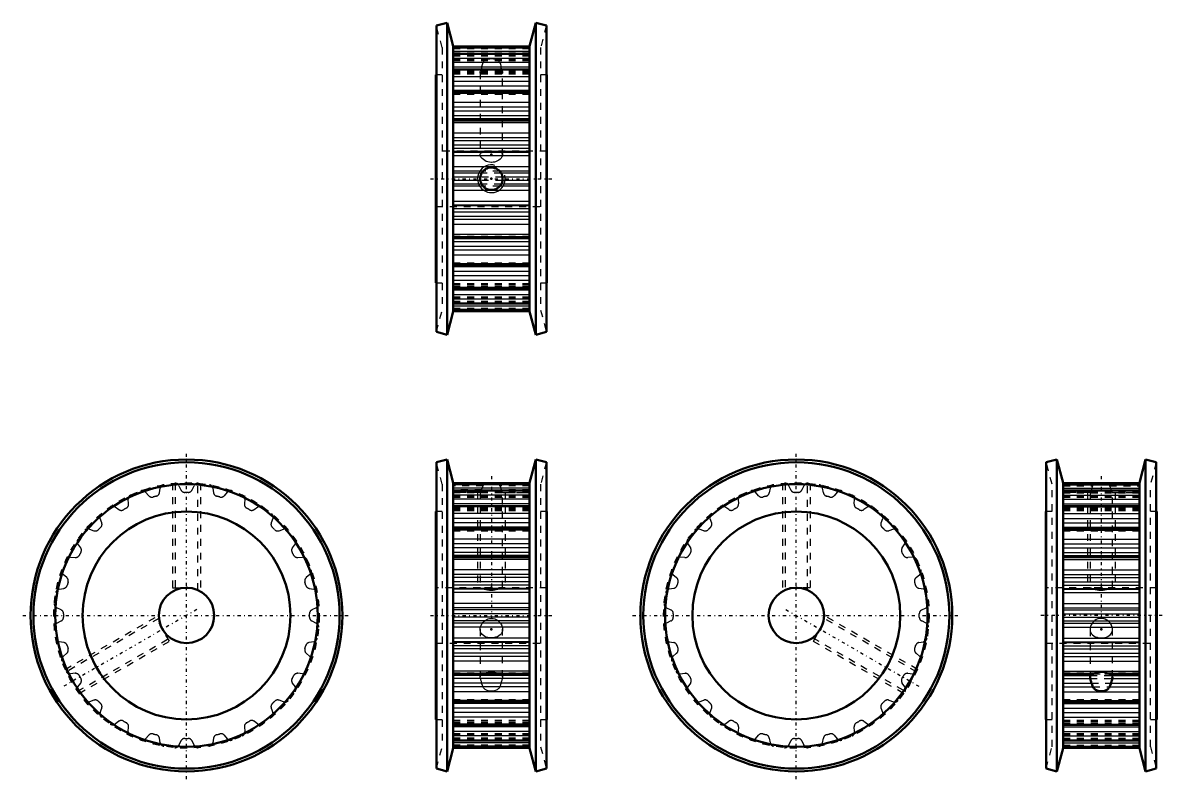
# Model space of a CAD drawing. Header units: millimetres. Extents: x -1 to 163, y 0 to 171.
# Drawn here: x -1.1 to 163.3, y 61.9 to 171 of the extents above; entities that cross this region are included whole.
import ezdxf

# ---------------------------------------------------------------- set-up
doc = ezdxf.new("R2010")
doc.units = ezdxf.units.MM
doc.linetypes.add('Center', pattern=[1.5, 0.45, -0.5, 0.05, -0.5])
doc.linetypes.add('Dashed', pattern=[2, 1, -1])
for name, color, linetype, lineweight in [('2d ConnectionPoints', 7, 'Continuous', 50), ('AM_4', 3, 'Continuous', 25), ('AM_5', 3, 'Continuous', 25), ('center', 4, 'Center', 25), ('hidden', 3, 'Dashed', 25), ('vis', 1, 'Continuous', 50)]:
    doc.layers.add(name, color=color, linetype=linetype, lineweight=lineweight)

# ---------------------------------------------------------------- blocks, each defined once
blk = doc.blocks.new('2_C_ATP24XL037_A_P8_0_in_C_ATP24XL037_A_P8_900')
at = {"layer": 'AM_5', "linetype": 'Dashed'}
for p, q in [((20.5, 104.55), (20.5, 89.5)), ((24.5, 104.55), (24.5, 89.5)), ((20.5, 89.5), (24.5, 89.5)), ((5.01, 77.71), (18.04, 85.23)), ((20.04, 81.77), (18.04, 85.23)), ((7.01, 74.25), (20.04, 81.77))]:
    blk.add_line(p, q, dxfattribs=at)
at = {"layer": 'center'}
for p, q in [((22.5, 61.87), (22.5, 109.12)), ((24, 86.36), (4.42, 75.06)), ((-1.13, 85.5), (46.13, 85.5))]:
    blk.add_line(p, q, dxfattribs=at)
at = {"layer": 'hidden'}
for p, q in [((18.59, 103.19), (18.71, 103.87)), ((20.88, 104.58), (20.88, 89.16)), ((21.41, 104.22), (21.7, 103.6)), ((23.3, 103.6), (23.59, 104.22)), ((24.12, 89.16), (24.12, 104.58)), ((26.29, 103.87), (26.41, 103.19)), ((14.15, 101.58), (14.09, 102.26)), ((16.6, 103.3), (17.04, 102.78)), ((27.96, 102.78), (28.4, 103.3)), ((30.91, 102.26), (30.85, 101.58)), ((12.19, 101.17), (12.75, 100.77)), ((32.25, 100.77), (32.81, 101.17)), ((10.27, 98.87), (10.03, 99.51)), ((34.97, 99.51), (34.73, 98.87)), ((8.49, 97.97), (9.13, 97.73)), ((35.87, 97.73), (36.51, 97.97)), ((7.23, 95.25), (6.83, 95.81)), ((38.17, 95.81), (37.77, 95.25)), ((5.74, 93.91), (6.42, 93.85)), ((38.58, 93.85), (39.26, 93.91)), ((5.22, 90.96), (4.7, 91.4)), ((40.3, 91.4), (39.78, 90.96)), ((4.13, 89.29), (4.81, 89.41)), ((40.19, 89.41), (40.87, 89.29)), ((4.4, 86.3), (3.78, 86.59)), ((41.22, 86.59), (40.6, 86.3)), ((3.78, 84.41), (4.4, 84.7)), ((18.52, 85.07), (5.17, 77.37)), ((40.6, 84.7), (41.22, 84.41)), ((6.79, 74.56), (20.14, 82.27)), ((4.81, 81.59), (4.13, 81.71)), ((40.87, 81.71), (40.19, 81.59)), ((4.7, 79.6), (5.22, 80.04)), ((39.78, 80.04), (40.3, 79.6)), ((6.42, 77.15), (5.74, 77.09)), ((6.83, 75.19), (7.23, 75.75)), ((37.77, 75.75), (38.17, 75.19)), ((39.26, 77.09), (38.58, 77.15)), ((9.13, 73.27), (8.49, 73.03)), ((36.51, 73.03), (35.87, 73.27)), ((10.03, 71.49), (10.27, 72.13)), ((34.73, 72.13), (34.97, 71.49)), ((12.75, 70.23), (12.19, 69.83)), ((14.09, 68.74), (14.15, 69.42)), ((30.85, 69.42), (30.91, 68.74)), ((32.81, 69.83), (32.25, 70.23)), ((17.04, 68.22), (16.6, 67.7)), ((18.71, 67.13), (18.59, 67.81)), ((26.41, 67.81), (26.29, 67.13)), ((28.4, 67.7), (27.96, 68.22)), ((21.7, 67.4), (21.41, 66.78)), ((23.59, 66.78), (23.3, 67.4))]:
    blk.add_line(p, q, dxfattribs=at)
blk.add_circle((22.5, 85.5), 19.15, dxfattribs=at)
for centre, radius, start, end in [((19.31, 103.76), 0.61, 99.9017, 170), ((20.85, 103.97), 0.61, 25, 95.0983), ((22.25, 103.86), 0.61, 205, 270.783), ((22.75, 103.86), 0.61, 269.217, 335), ((24.15, 103.97), 0.61, 84.9017, 155), ((25.69, 103.76), 0.61, 10, 80.0983), ((14.69, 102.32), 0.61, 114.9017, 185), ((16.13, 102.91), 0.61, 40, 110.0982), ((17.51, 103.17), 0.61, 220, 285.7829), ((22.5, 85.5), 17.75, 104.217, 105.783), ((17.99, 103.3), 0.61, 284.217, 350), ((22.5, 85.5), 17.75, 89.217, 90.783), ((27.01, 103.3), 0.61, 190, 255.783), ((22.5, 85.5), 17.75, 74.217, 75.783), ((27.49, 103.17), 0.61, 254.217, 320), ((28.87, 102.91), 0.61, 69.9018, 140), ((30.31, 102.32), 0.61, 355, 65.0983), ((11.84, 100.67), 0.61, 55, 125.0982), ((13.1, 101.27), 0.61, 235, 300.7829), ((22.5, 85.5), 17.75, 119.217, 120.783), ((13.54, 101.52), 0.61, 299.217, 5), ((31.46, 101.52), 0.61, 175, 240.7829), ((22.5, 85.5), 17.75, 59.217, 60.783), ((31.9, 101.27), 0.61, 239.217, 305), ((33.16, 100.67), 0.61, 54.9017, 125), ((10.61, 99.72), 0.61, 129.9017, 200), ((9.7, 98.66), 0.61, 314.2171, 20), ((35.3, 98.66), 0.61, 160, 225.783), ((34.39, 99.72), 0.61, 340, 50.0983), ((8.28, 97.39), 0.61, 70, 140.0982), ((9.34, 98.3), 0.61, 250, 315.7829), ((22.5, 85.5), 17.75, 134.217, 135.783), ((22.5, 85.5), 17.75, 44.217, 45.783), ((35.66, 98.3), 0.61, 224.217, 290), ((36.72, 97.39), 0.61, 39.9017, 110), ((7.33, 96.16), 0.61, 144.9017, 215), ((37.67, 96.16), 0.61, 325, 35.0983), ((5.68, 93.31), 0.61, 85, 155.0982), ((6.48, 94.46), 0.61, 265, 330.7829), ((22.5, 85.5), 17.75, 149.217, 150.783), ((6.73, 94.9), 0.61, 329.2171, 35), ((38.27, 94.9), 0.61, 145, 210.783), ((22.5, 85.5), 17.75, 29.217, 30.783), ((38.52, 94.46), 0.61, 209.2171, 275), ((39.32, 93.31), 0.61, 24.9017, 95), ((5.09, 91.87), 0.61, 159.9017, 230), ((39.91, 91.87), 0.61, 310, 20.0983), ((4.83, 90.49), 0.61, 344.2171, 50), ((40.17, 90.49), 0.61, 130, 195.783), ((4.24, 88.69), 0.61, 100, 170.0983), ((4.7, 90.01), 0.61, 280, 345.7829), ((22.5, 85.5), 17.75, 164.217, 165.783), ((22.5, 85.5), 17.75, 14.217, 15.783), ((40.3, 90.01), 0.61, 194.217, 260), ((40.76, 88.69), 0.61, 9.9017, 80), ((4.03, 87.15), 0.61, 174.9017, 245), ((40.97, 87.15), 0.61, 295, 5.0983), ((4.14, 85.75), 0.61, 359.2171, 65), ((22.5, 85.5), 17.75, 179.217, 180.783), ((40.86, 85.75), 0.61, 115, 180.783), ((22.5, 85.5), 17.75, 359.217, 0.783), ((4.03, 83.85), 0.61, 115, 185.0983), ((4.14, 85.25), 0.61, 295, 0.7829), ((40.86, 85.25), 0.61, 179.217, 245), ((40.97, 83.85), 0.61, 354.9017, 65), ((4.24, 82.31), 0.61, 189.9017, 260), ((4.7, 80.99), 0.61, 14.2171, 80), ((4.83, 80.51), 0.61, 310, 15.7829), ((22.5, 85.5), 17.75, 194.217, 195.783), ((40.17, 80.51), 0.61, 164.217, 230), ((22.5, 85.5), 17.75, 344.217, 345.783), ((40.3, 80.99), 0.61, 100, 165.7829), ((40.76, 82.31), 0.61, 280, 350.0983), ((5.09, 79.13), 0.61, 130, 200.0983), ((39.91, 79.13), 0.61, 339.9017, 50), ((5.68, 77.69), 0.61, 204.9017, 275), ((39.32, 77.69), 0.61, 265, 335.0983), ((6.48, 76.54), 0.61, 29.217, 95), ((22.5, 85.5), 17.75, 209.217, 210.783), ((6.73, 76.1), 0.61, 325, 30.7829), ((38.27, 76.1), 0.61, 149.217, 215), ((22.5, 85.5), 17.75, 329.217, 330.783), ((38.52, 76.54), 0.61, 85, 150.7829), ((7.33, 74.84), 0.61, 145, 215.0982), ((37.67, 74.84), 0.61, 324.9017, 35), ((8.28, 73.61), 0.61, 219.9017, 290), ((9.34, 72.7), 0.61, 44.2171, 110), ((22.5, 85.5), 17.75, 224.217, 225.783), ((9.7, 72.34), 0.61, 340, 45.7829), ((35.3, 72.34), 0.61, 134.217, 200), ((22.5, 85.5), 17.75, 314.217, 315.783), ((35.66, 72.7), 0.61, 70, 135.7829), ((36.72, 73.61), 0.61, 250, 320.0983), ((10.61, 71.28), 0.61, 160, 230.0982), ((34.39, 71.28), 0.61, 309.9017, 20), ((11.84, 70.33), 0.61, 234.9017, 305), ((13.1, 69.73), 0.61, 59.2171, 125), ((22.5, 85.5), 17.75, 239.217, 240.783), ((13.54, 69.48), 0.61, 355, 60.7829), ((31.46, 69.48), 0.61, 119.217, 185), ((22.5, 85.5), 17.75, 299.217, 300.783), ((31.9, 69.73), 0.61, 55, 120.7829), ((33.16, 70.33), 0.61, 235, 305.0983), ((14.69, 68.68), 0.61, 175, 245.0982), ((16.13, 68.09), 0.61, 249.9017, 320), ((17.51, 67.83), 0.61, 74.2171, 140), ((22.5, 85.5), 17.75, 254.217, 255.783), ((17.99, 67.7), 0.61, 10, 75.7829), ((22.25, 67.14), 0.61, 89.217, 155), ((22.5, 85.5), 17.75, 269.217, 270.783), ((22.75, 67.14), 0.61, 25, 90.7829), ((27.01, 67.7), 0.61, 104.2171, 170), ((22.5, 85.5), 17.75, 284.217, 285.783), ((27.49, 67.83), 0.61, 40, 105.7829), ((28.87, 68.09), 0.61, 220, 290.0983), ((30.31, 68.68), 0.61, 294.9017, 5), ((19.31, 67.24), 0.61, 190, 260.0983), ((20.85, 67.03), 0.61, 264.9017, 335), ((24.15, 67.03), 0.61, 205, 275.0983), ((25.69, 67.24), 0.61, 279.9017, 350)]:
    blk.add_arc(centre, radius, start, end, dxfattribs=at)
at = {"layer": 'vis'}
for radius in [22.5, 22.09, 18.94, 15, 4]:
    blk.add_circle((22.5, 85.5), radius, dxfattribs=at)
blk = doc.blocks.new('3_C_ATP24XL037_A_P8_0_in_C_ATP24XL037_A_P8_900')
at = {"layer": 'AM_4'}
for p, q in [((72, 104.57), (61, 104.57)), ((72, 104.36), (61, 104.36)), ((72, 103.87), (61, 103.87)), ((72, 103.48), (61, 103.48)), ((72, 102.87), (61, 102.87)), ((72, 102.26), (61, 102.26)), ((72, 101.58), (61, 101.58)), ((72, 101.17), (61, 101.17)), ((72, 100.19), (61, 100.19)), ((72, 99.51), (61, 99.51)), ((72, 98.87), (61, 98.87)), ((72, 98.22), (61, 98.22)), ((72, 97.78), (61, 97.78)), ((72, 96.51), (61, 96.51)), ((72, 95.81), (61, 95.81)), ((72, 95.25), (61, 95.25)), ((72, 94.58), (61, 94.58)), ((72, 94.16), (61, 94.16)), ((72, 93.56), (61, 93.56)), ((72, 92.08), (61, 92.08)), ((72, 91.4), (61, 91.4)), ((72, 90.96), (61, 90.96)), ((72, 90.33), (61, 90.33)), ((72, 89.86), (61, 89.86)), ((72, 89.41), (61, 89.41)), ((72, 89.29), (61, 89.29)), ((72, 88.79), (61, 88.79)), ((72, 87.2), (61, 87.2)), ((72, 86.59), (61, 86.59)), ((72, 86.3), (61, 86.3)), ((72, 85.74), (61, 85.74)), ((72, 85.26), (61, 85.26)), ((72, 84.7), (61, 84.7)), ((72, 84.41), (61, 84.41)), ((72, 83.8), (61, 83.8)), ((72, 82.21), (61, 82.21)), ((72, 81.71), (61, 81.71)), ((72, 81.59), (61, 81.59)), ((72, 81.14), (61, 81.14)), ((72, 80.67), (61, 80.67)), ((72, 80.04), (61, 80.04)), ((72, 79.6), (61, 79.6)), ((72, 78.92), (61, 78.92)), ((72, 77.44), (61, 77.44)), ((72, 76.84), (61, 76.84)), ((72, 76.42), (61, 76.42)), ((72, 75.75), (61, 75.75)), ((72, 75.19), (61, 75.19)), ((72, 74.49), (61, 74.49)), ((72, 73.22), (61, 73.22)), ((72, 72.78), (61, 72.78)), ((72, 72.13), (61, 72.13)), ((72, 71.49), (61, 71.49)), ((72, 70.81), (61, 70.81)), ((72, 69.83), (61, 69.83)), ((72, 69.42), (61, 69.42)), ((72, 68.74), (61, 68.74)), ((72, 68.13), (61, 68.13)), ((72, 67.52), (61, 67.52)), ((72, 67.13), (61, 67.13)), ((72, 66.64), (61, 66.64)), ((72, 66.43), (61, 66.43))]:
    blk.add_line(p, q, dxfattribs=at)
at = {"layer": 'AM_5', "linetype": 'Dashed'}
for p, q in [((64.5, 103.25), (64.5, 89.5)), ((68.5, 103.25), (68.5, 89.5)), ((68.5, 89.5), (64.5, 89.5))]:
    blk.add_line(p, q, dxfattribs=at)
at = {"layer": 'center'}
for p, q in [((66.5, 105.61), (66.5, 84.54)), ((57.7, 85.5), (75.3, 85.5))]:
    blk.add_line(p, q, dxfattribs=at)
at = {"layer": 'hidden'}
for p, q in [((59.4, 104.44), (58.56, 107.59)), ((74.44, 107.59), (73.6, 104.44)), ((59.4, 104.44), (59.4, 66.56)), ((65.3, 104.22), (61, 104.22)), ((65.09, 103.6), (61, 103.6)), ((72, 104.22), (67.7, 104.22)), ((72, 103.6), (67.91, 103.6)), ((73.6, 104.44), (73.6, 66.56)), ((72, 103.3), (61, 103.3)), ((64.88, 103.25), (61, 103.25)), ((64.9, 103.25), (61, 103.25)), ((61, 103.25), (64.9, 103.25)), ((72, 103.19), (61, 103.19)), ((72, 102.78), (61, 102.78)), ((72, 102.71), (61, 102.71)), ((72, 102.58), (61, 102.58)), ((61, 102.56), (72, 102.56)), ((64.88, 103.25), (64.88, 89.5)), ((64.88, 103.25), (64.9, 103.25)), ((64.9, 103.25), (64.9, 103.25)), ((68.09, 103.25), (68.09, 103.25)), ((72, 103.25), (68.1, 103.25)), ((68.1, 103.25), (72, 103.25)), ((68.1, 103.25), (68.12, 103.25)), ((72, 103.25), (68.12, 103.25)), ((68.12, 89.5), (68.12, 103.25)), ((59.4, 100.5), (58.56, 100.5)), ((72, 101.17), (61, 101.17)), ((72, 100.99), (61, 100.99)), ((72, 100.77), (61, 100.77)), ((72, 100.75), (61, 100.75)), ((61, 100.66), (72, 100.66)), ((74.44, 100.5), (73.6, 100.5)), ((72, 97.97), (61, 97.97)), ((72, 97.88), (61, 97.88)), ((72, 97.73), (61, 97.73)), ((61, 97.69), (72, 97.69)), ((72, 93.91), (61, 93.91)), ((72, 93.85), (61, 93.85)), ((61, 93.85), (72, 93.85)), ((64.88, 89.5), (58.5, 89.5)), ((74.5, 89.5), (68.12, 89.5)), ((64.88, 83.5), (64.88, 76.62)), ((68.12, 76.62), (68.12, 83.5)), ((58.5, 81.5), (74.5, 81.5)), ((72, 77.15), (61, 77.15)), ((72, 77.15), (61, 77.15)), ((72, 77.09), (61, 77.09)), ((64.88, 76.62), (64.9, 76.84)), ((68.12, 76.62), (68.1, 76.42)), ((72, 73.31), (61, 73.31)), ((72, 73.27), (61, 73.27)), ((72, 73.12), (61, 73.12)), ((72, 73.03), (61, 73.03)), ((58.56, 70.5), (59.4, 70.5)), ((72, 70.34), (61, 70.34)), ((72, 70.25), (61, 70.25)), ((72, 70.23), (61, 70.23)), ((72, 70.01), (61, 70.01)), ((72, 69.83), (61, 69.83)), ((73.6, 70.5), (74.44, 70.5)), ((72, 68.44), (61, 68.44)), ((72, 68.42), (61, 68.42)), ((72, 68.29), (61, 68.29)), ((72, 68.22), (61, 68.22)), ((72, 67.81), (61, 67.81)), ((61, 67.75), (72, 67.75)), ((72, 67.75), (61, 67.75)), ((72, 67.7), (61, 67.7)), ((58.56, 63.41), (59.4, 66.56)), ((72, 67.4), (61, 67.4)), ((72, 66.78), (61, 66.78)), ((73.6, 66.56), (74.44, 63.41))]:
    blk.add_line(p, q, dxfattribs=at)
for points in [[(65.09, 103.6), (65.06, 103.51), (65.03, 103.43), (65, 103.36), (64.96, 103.31), (64.93, 103.27), (64.91, 103.25), (64.9, 103.25)], [(65.09, 103.6), (65.17, 103.86), (65.25, 104.1), (65.3, 104.22)], [(65.3, 104.22), (65.35, 104.3), (65.4, 104.37), (65.46, 104.43), (65.54, 104.47), (65.67, 104.52), (65.81, 104.55), (66.04, 104.57), (66.23, 104.57)], [(66.79, 104.57), (66.96, 104.57), (67.13, 104.56), (67.29, 104.53), (67.4, 104.5), (67.5, 104.45), (67.57, 104.4), (67.63, 104.33), (67.7, 104.22)], [(67.7, 104.22), (67.79, 103.99), (67.87, 103.74), (67.91, 103.6)], [(68.1, 103.25), (68.08, 103.26), (68.06, 103.28), (68.03, 103.32), (68, 103.37), (67.96, 103.44), (67.93, 103.52), (67.91, 103.6)], [(64.88, 89.5), (64.88, 89.5), (64.92, 89.48), (65, 89.45), (65.12, 89.41), (65.27, 89.36), (65.46, 89.3), (65.68, 89.25), (65.93, 89.2), (66.06, 89.18), (66.2, 89.17), (66.47, 89.16), (66.74, 89.16), (66.98, 89.19), (67.21, 89.23), (67.43, 89.27), (67.63, 89.33), (67.81, 89.38), (67.95, 89.43), (68.05, 89.47), (68.09, 89.49), (68.11, 89.5), (68.12, 89.5)], [(64.88, 83.5), (64.88, 83.61), (64.92, 83.84), (65, 84.06), (65.12, 84.28), (65.27, 84.48), (65.46, 84.67), (65.68, 84.84), (65.85, 84.93), (66.02, 85), (66.2, 85.05), (66.47, 85.07), (66.74, 85.06), (66.98, 85), (67.21, 84.9), (67.43, 84.76), (67.63, 84.6), (67.81, 84.39), (67.95, 84.16), (68.02, 84), (68.08, 83.83), (68.11, 83.66), (68.12, 83.5)], [(66.5, 82.27), (66.24, 82.28), (65.99, 82.32), (65.75, 82.39), (65.54, 82.48), (65.34, 82.61), (65.17, 82.76), (65.07, 82.88), (64.99, 83.01), (64.93, 83.16), (64.89, 83.38), (64.88, 83.5)], [(68.12, 83.5), (68.12, 83.44), (68.09, 83.22), (68.01, 83.02), (67.91, 82.84), (67.76, 82.68), (67.58, 82.55), (67.36, 82.43), (67.11, 82.35), (66.94, 82.31), (66.76, 82.28), (66.57, 82.27), (66.5, 82.27)], [(65.33, 77.08), (65.35, 77.08), (65.4, 77.1), (65.46, 77.12), (65.54, 77.14), (65.67, 77.19), (65.81, 77.25), (66.04, 77.31), (66.28, 77.35), (66.53, 77.37), (66.78, 77.35), (66.96, 77.31), (67.13, 77.27), (67.29, 77.21), (67.4, 77.17), (67.5, 77.13), (67.57, 77.1), (67.63, 77.09), (67.67, 77.08)], [(64.9, 76.42), (64.88, 76.62), (64.88, 76.62)], [(64.99, 77.08), (64.96, 77.04), (64.93, 76.97), (64.91, 76.89), (64.9, 76.84)], [(64.9, 76.42), (64.92, 76.33), (64.94, 76.23), (64.97, 76.13), (65, 76.03), (65.04, 75.93), (65.07, 75.83), (65.09, 75.75)], [(65.08, 77.15), (65.06, 77.15), (65.03, 77.13), (65, 77.09), (64.99, 77.08)], [(65.09, 77.15), (65.17, 77.12), (65.25, 77.1), (65.3, 77.09)], [(65.3, 75.19), (65.21, 75.4), (65.13, 75.62), (65.09, 75.75)], [(67.7, 77.09), (67.79, 77.11), (67.87, 77.13), (67.91, 77.15)], [(67.91, 75.75), (67.83, 75.52), (67.75, 75.3), (67.7, 75.19)], [(67.91, 75.75), (67.94, 75.84), (67.97, 75.94), (68, 76.05), (68.04, 76.15), (68.07, 76.26), (68.09, 76.36), (68.1, 76.42)], [(68.01, 77.09), (68, 77.1), (67.96, 77.13), (67.93, 77.15), (67.92, 77.15)], [(68.1, 76.84), (68.08, 76.92), (68.06, 76.99), (68.03, 77.05), (68.01, 77.09)], [(68.1, 76.84), (68.12, 76.63), (68.12, 76.62)], [(67.7, 75.19), (67.65, 75.11), (67.6, 75.03), (67.54, 74.96), (67.46, 74.89), (67.33, 74.79), (67.19, 74.71), (66.96, 74.62), (66.72, 74.57), (66.47, 74.56), (66.22, 74.58), (66.04, 74.62), (65.87, 74.68), (65.71, 74.76), (65.6, 74.83), (65.5, 74.92), (65.43, 75), (65.37, 75.08), (65.3, 75.19)]]:
    blk.add_lwpolyline(points, dxfattribs=at)
at = {"layer": 'vis'}
for p, q in [((60.1, 108), (58.56, 107.59)), ((58.56, 107.59), (58.56, 63.41)), ((61, 104.65), (60.1, 108)), ((60.1, 108), (60.1, 63)), ((72.9, 108), (72, 104.65)), ((74.44, 107.59), (72.9, 108)), ((72.9, 108), (72.9, 63)), ((74.44, 107.59), (74.44, 63.41)), ((61, 104.65), (61, 66.35)), ((72, 104.58), (61, 104.58)), ((72, 104.65), (72, 66.35)), ((72, 103.52), (61, 103.52)), ((58.56, 100.5), (58.5, 100.5)), ((58.5, 100.5), (58.5, 70.5)), ((72, 101.28), (61, 101.28)), ((74.5, 100.5), (74.44, 100.5)), ((74.5, 100.5), (74.5, 70.5)), ((72, 98), (61, 98)), ((72, 93.92), (61, 93.92)), ((61, 77.08), (72, 77.08)), ((61, 73), (72, 73)), ((58.5, 70.5), (58.56, 70.5)), ((61, 69.72), (72, 69.72)), ((74.44, 70.5), (74.5, 70.5)), ((61, 67.48), (72, 67.48)), ((60.1, 63), (61, 66.35)), ((61, 66.42), (72, 66.42)), ((72, 66.35), (72.9, 63)), ((58.56, 63.41), (60.1, 63)), ((72.9, 63), (74.44, 63.41))]:
    blk.add_line(p, q, dxfattribs=at)
blk = doc.blocks.new('4_C_ATP24XL037_A_P8_0_in_C_ATP24XL037_A_P8_900')
at = {"layer": 'AM_5', "linetype": 'Dashed'}
for p, q in [((108.5, 104.55), (108.5, 89.5)), ((112.5, 104.55), (112.5, 89.5)), ((112.5, 89.5), (108.5, 89.5)), ((112.96, 81.77), (114.96, 85.23)), ((127.99, 77.71), (114.96, 85.23)), ((125.99, 74.25), (112.96, 81.77))]:
    blk.add_line(p, q, dxfattribs=at)
at = {"layer": 'center'}
for p, q in [((110.5, 61.87), (110.5, 109.12)), ((109, 86.36), (128.58, 75.06)), ((86.87, 85.5), (134.12, 85.5))]:
    blk.add_line(p, q, dxfattribs=at)
at = {"layer": 'hidden'}
for p, q in [((106.71, 103.87), (106.59, 103.19)), ((108.88, 104.58), (108.88, 89.16)), ((109.7, 103.6), (109.41, 104.22)), ((111.59, 104.22), (111.3, 103.6)), ((112.12, 89.16), (112.12, 104.58)), ((114.41, 103.19), (114.29, 103.87)), ((102.09, 102.26), (102.15, 101.58)), ((105.04, 102.78), (104.6, 103.3)), ((116.4, 103.3), (115.96, 102.78)), ((118.85, 101.58), (118.91, 102.26)), ((100.75, 100.77), (100.19, 101.17)), ((120.81, 101.17), (120.25, 100.77)), ((98.03, 99.51), (98.27, 98.87)), ((122.73, 98.87), (122.97, 99.51)), ((97.13, 97.73), (96.49, 97.97)), ((124.51, 97.97), (123.87, 97.73)), ((94.83, 95.81), (95.23, 95.25)), ((125.77, 95.25), (126.17, 95.81)), ((94.42, 93.85), (93.74, 93.91)), ((127.26, 93.91), (126.58, 93.85)), ((92.7, 91.4), (93.22, 90.96)), ((127.78, 90.96), (128.3, 91.4)), ((92.81, 89.41), (92.13, 89.29)), ((128.87, 89.29), (128.19, 89.41)), ((91.78, 86.59), (92.4, 86.3)), ((128.6, 86.3), (129.22, 86.59)), ((92.4, 84.7), (91.78, 84.41)), ((127.83, 77.37), (114.48, 85.07)), ((129.22, 84.41), (128.6, 84.7)), ((112.86, 82.27), (126.21, 74.56)), ((92.13, 81.71), (92.81, 81.59)), ((128.19, 81.59), (128.87, 81.71)), ((93.22, 80.04), (92.7, 79.6)), ((128.3, 79.6), (127.78, 80.04)), ((93.74, 77.09), (94.42, 77.15)), ((95.23, 75.75), (94.83, 75.19)), ((126.17, 75.19), (125.77, 75.75)), ((126.58, 77.15), (127.26, 77.09)), ((96.49, 73.03), (97.13, 73.27)), ((123.87, 73.27), (124.51, 73.03)), ((98.27, 72.13), (98.03, 71.49)), ((122.97, 71.49), (122.73, 72.13)), ((100.19, 69.83), (100.75, 70.23)), ((102.15, 69.42), (102.09, 68.74)), ((118.91, 68.74), (118.85, 69.42)), ((120.25, 70.23), (120.81, 69.83)), ((104.6, 67.7), (105.04, 68.22)), ((106.59, 67.81), (106.71, 67.13)), ((114.29, 67.13), (114.41, 67.81)), ((115.96, 68.22), (116.4, 67.7)), ((109.41, 66.78), (109.7, 67.4)), ((111.3, 67.4), (111.59, 66.78))]:
    blk.add_line(p, q, dxfattribs=at)
blk.add_circle((110.5, 85.5), 19.15, dxfattribs=at)
for centre, radius, start, end in [((107.31, 103.76), 0.61, 99.9017, 170), ((108.85, 103.97), 0.61, 25, 95.0983), ((110.25, 103.86), 0.61, 205, 270.783), ((110.75, 103.86), 0.61, 269.217, 335), ((112.15, 103.97), 0.61, 84.9017, 155), ((113.69, 103.76), 0.61, 10, 80.0983), ((102.69, 102.32), 0.61, 114.9017, 185), ((104.13, 102.91), 0.61, 40, 110.0982), ((105.51, 103.17), 0.61, 220, 285.783), ((110.5, 85.5), 17.75, 104.217, 105.783), ((105.99, 103.3), 0.61, 284.217, 350), ((110.5, 85.5), 17.75, 89.217, 90.783), ((115.01, 103.3), 0.61, 190, 255.783), ((110.5, 85.5), 17.75, 74.217, 75.783), ((115.49, 103.17), 0.61, 254.2171, 320), ((116.87, 102.91), 0.61, 69.9018, 140), ((118.31, 102.32), 0.61, 355, 65.0983), ((99.84, 100.67), 0.61, 55, 125.0983), ((101.1, 101.27), 0.61, 235, 300.783), ((110.5, 85.5), 17.75, 119.217, 120.783), ((101.54, 101.52), 0.61, 299.2171, 5), ((119.46, 101.52), 0.61, 175, 240.783), ((110.5, 85.5), 17.75, 59.217, 60.783), ((119.9, 101.27), 0.61, 239.2171, 305), ((121.16, 100.67), 0.61, 54.9018, 125), ((98.61, 99.72), 0.61, 129.9017, 200), ((97.7, 98.66), 0.61, 314.217, 20), ((123.3, 98.66), 0.61, 160, 225.7829), ((122.39, 99.72), 0.61, 340, 50.0983), ((96.28, 97.39), 0.61, 70, 140.0983), ((97.34, 98.3), 0.61, 250, 315.783), ((110.5, 85.5), 17.75, 134.217, 135.783), ((110.5, 85.5), 17.75, 44.217, 45.783), ((123.66, 98.3), 0.61, 224.2171, 290), ((124.72, 97.39), 0.61, 39.9018, 110), ((95.33, 96.16), 0.61, 144.9017, 215), ((125.67, 96.16), 0.61, 325, 35.0983), ((93.68, 93.31), 0.61, 85, 155.0983), ((94.48, 94.46), 0.61, 265, 330.7829), ((110.5, 85.5), 17.75, 149.217, 150.783), ((94.73, 94.9), 0.61, 329.217, 35), ((126.27, 94.9), 0.61, 145, 210.7829), ((110.5, 85.5), 17.75, 29.217, 30.783), ((126.52, 94.46), 0.61, 209.2171, 275), ((127.32, 93.31), 0.61, 24.9018, 95), ((93.09, 91.87), 0.61, 159.9017, 230), ((127.91, 91.87), 0.61, 310, 20.0983), ((92.83, 90.49), 0.61, 344.217, 50), ((128.17, 90.49), 0.61, 130, 195.7829), ((92.24, 88.69), 0.61, 100, 170.0983), ((92.7, 90.01), 0.61, 280, 345.783), ((110.5, 85.5), 17.75, 164.217, 165.783), ((110.5, 85.5), 17.75, 14.217, 15.783), ((128.3, 90.01), 0.61, 194.2171, 260), ((128.76, 88.69), 0.61, 9.9017, 80), ((92.03, 87.15), 0.61, 174.9017, 245), ((128.97, 87.15), 0.61, 295, 5.0983), ((92.14, 85.75), 0.61, 359.217, 65), ((110.5, 85.5), 17.75, 179.217, 180.783), ((128.86, 85.75), 0.61, 115, 180.7829), ((110.5, 85.5), 17.75, 359.217, 0.783), ((92.03, 83.85), 0.61, 115, 185.0983), ((92.14, 85.25), 0.61, 295, 0.783), ((128.86, 85.25), 0.61, 179.2171, 245), ((128.97, 83.85), 0.61, 354.9017, 65), ((92.24, 82.31), 0.61, 189.9017, 260), ((92.7, 80.99), 0.61, 14.2171, 80), ((92.83, 80.51), 0.61, 310, 15.783), ((110.5, 85.5), 17.75, 194.217, 195.783), ((128.17, 80.51), 0.61, 164.2171, 230), ((110.5, 85.5), 17.75, 344.217, 345.783), ((128.3, 80.99), 0.61, 100, 165.7829), ((128.76, 82.31), 0.61, 280, 350.0983), ((93.09, 79.13), 0.61, 130, 200.0983), ((127.91, 79.13), 0.61, 339.9017, 50), ((93.68, 77.69), 0.61, 204.9017, 275), ((127.32, 77.69), 0.61, 265, 335.0983), ((94.48, 76.54), 0.61, 29.2171, 95), ((110.5, 85.5), 17.75, 209.217, 210.783), ((94.73, 76.1), 0.61, 325, 30.783), ((126.27, 76.1), 0.61, 149.2171, 215), ((110.5, 85.5), 17.75, 329.217, 330.783), ((126.52, 76.54), 0.61, 85, 150.783), ((95.33, 74.84), 0.61, 145, 215.0983), ((125.67, 74.84), 0.61, 324.9018, 35), ((96.28, 73.61), 0.61, 219.9017, 290), ((97.34, 72.7), 0.61, 44.2171, 110), ((110.5, 85.5), 17.75, 224.217, 225.783), ((97.7, 72.34), 0.61, 340, 45.783), ((123.3, 72.34), 0.61, 134.2171, 200), ((110.5, 85.5), 17.75, 314.217, 315.783), ((123.66, 72.7), 0.61, 70, 135.7829), ((124.72, 73.61), 0.61, 250, 320.0983), ((98.61, 71.28), 0.61, 160, 230.0983), ((122.39, 71.28), 0.61, 309.9018, 20), ((99.84, 70.33), 0.61, 234.9017, 305), ((101.1, 69.73), 0.61, 59.2171, 125), ((110.5, 85.5), 17.75, 239.217, 240.783), ((101.54, 69.48), 0.61, 355, 60.783), ((119.46, 69.48), 0.61, 119.2171, 185), ((110.5, 85.5), 17.75, 299.217, 300.783), ((119.9, 69.73), 0.61, 55, 120.7829), ((121.16, 70.33), 0.61, 235, 305.0983), ((102.69, 68.68), 0.61, 175, 245.0983), ((104.13, 68.09), 0.61, 249.9017, 320), ((105.51, 67.83), 0.61, 74.2171, 140), ((110.5, 85.5), 17.75, 254.217, 255.783), ((105.99, 67.7), 0.61, 10, 75.7829), ((110.25, 67.14), 0.61, 89.2171, 155), ((110.5, 85.5), 17.75, 269.217, 270.783), ((110.75, 67.14), 0.61, 25, 90.783), ((115.01, 67.7), 0.61, 104.2171, 170), ((110.5, 85.5), 17.75, 284.217, 285.783), ((115.49, 67.83), 0.61, 40, 105.7829), ((116.87, 68.09), 0.61, 220, 290.0983), ((118.31, 68.68), 0.61, 294.9018, 5), ((107.31, 67.24), 0.61, 190, 260.0983), ((108.85, 67.03), 0.61, 264.9017, 335), ((112.15, 67.03), 0.61, 205, 275.0983), ((113.69, 67.24), 0.61, 279.9017, 350)]:
    blk.add_arc(centre, radius, start, end, dxfattribs=at)
at = {"layer": 'vis'}
for radius in [22.5, 22.09, 18.94, 15, 4]:
    blk.add_circle((110.5, 85.5), radius, dxfattribs=at)
blk = doc.blocks.new('5_C_ATP24XL037_A_P8_0_in_C_ATP24XL037_A_P8_900')
at = {"layer": 'AM_4'}
for p, q in [((149, 104.57), (160, 104.57)), ((149, 104.36), (160, 104.36)), ((149, 103.87), (160, 103.87)), ((149, 103.48), (160, 103.48)), ((149, 102.87), (160, 102.87)), ((149, 102.26), (160, 102.26)), ((149, 101.58), (160, 101.58)), ((149, 101.17), (160, 101.17)), ((149, 100.19), (160, 100.19)), ((149, 99.51), (160, 99.51)), ((149, 98.87), (160, 98.87)), ((149, 98.22), (160, 98.22)), ((149, 97.78), (160, 97.78)), ((149, 96.51), (160, 96.51)), ((149, 95.81), (160, 95.81)), ((149, 95.25), (160, 95.25)), ((149, 94.58), (160, 94.58)), ((149, 94.16), (160, 94.16)), ((149, 93.56), (160, 93.56)), ((149, 92.08), (160, 92.08)), ((149, 91.4), (160, 91.4)), ((149, 90.96), (160, 90.96)), ((149, 90.33), (160, 90.33)), ((149, 89.86), (160, 89.86)), ((149, 89.41), (160, 89.41)), ((149, 89.29), (160, 89.29)), ((149, 88.79), (160, 88.79)), ((149, 87.2), (160, 87.2)), ((149, 86.59), (160, 86.59)), ((149, 86.3), (160, 86.3)), ((149, 85.74), (160, 85.74)), ((149, 85.26), (160, 85.26)), ((149, 84.7), (160, 84.7)), ((149, 84.41), (160, 84.41)), ((149, 83.8), (160, 83.8)), ((149, 82.21), (160, 82.21)), ((149, 81.71), (160, 81.71)), ((149, 81.59), (160, 81.59)), ((149, 81.14), (160, 81.14)), ((149, 80.67), (160, 80.67)), ((149, 80.04), (160, 80.04)), ((149, 79.6), (160, 79.6)), ((149, 78.92), (160, 78.92)), ((149, 77.44), (160, 77.44)), ((149, 76.84), (152.9, 76.84)), ((149, 76.42), (152.9, 76.42)), ((149, 75.75), (153.09, 75.75)), ((155.91, 75.75), (160, 75.75)), ((156.1, 76.84), (160, 76.84)), ((156.1, 76.42), (160, 76.42)), ((149, 75.19), (153.3, 75.19)), ((149, 74.49), (160, 74.49)), ((155.7, 75.19), (160, 75.19)), ((149, 73.22), (160, 73.22)), ((149, 72.78), (160, 72.78)), ((149, 72.13), (160, 72.13)), ((149, 71.49), (160, 71.49)), ((149, 70.81), (160, 70.81)), ((149, 69.83), (160, 69.83)), ((149, 69.42), (160, 69.42)), ((149, 68.74), (160, 68.74)), ((149, 68.13), (160, 68.13)), ((149, 67.52), (160, 67.52)), ((149, 67.13), (160, 67.13)), ((149, 66.64), (160, 66.64)), ((149, 66.43), (160, 66.43))]:
    blk.add_line(p, q, dxfattribs=at)
at = {"layer": 'AM_5', "linetype": 'Dashed'}
for p, q in [((152.5, 103.25), (152.5, 89.5)), ((156.5, 103.25), (156.5, 89.5)), ((156.5, 89.5), (152.5, 89.5))]:
    blk.add_line(p, q, dxfattribs=at)
at = {"layer": 'center'}
for p, q in [((154.5, 105.61), (154.5, 84.54)), ((163.3, 85.5), (145.7, 85.5))]:
    blk.add_line(p, q, dxfattribs=at)
at = {"layer": 'hidden'}
for p, q in [((147.4, 104.44), (146.56, 107.59)), ((162.44, 107.59), (161.6, 104.44)), ((147.4, 66.56), (147.4, 104.44)), ((149, 104.22), (153.3, 104.22)), ((149, 103.6), (153.09, 103.6)), ((155.7, 104.22), (160, 104.22)), ((155.91, 103.6), (160, 103.6)), ((161.6, 66.56), (161.6, 104.44)), ((149, 103.3), (160, 103.3)), ((152.88, 103.25), (149, 103.25)), ((149, 103.25), (152.9, 103.25)), ((149, 103.25), (152.9, 103.25)), ((149, 103.19), (160, 103.19)), ((149, 102.78), (160, 102.78)), ((149, 102.71), (160, 102.71)), ((149, 102.58), (160, 102.58)), ((149, 102.56), (160, 102.56)), ((152.88, 103.25), (152.88, 89.5)), ((152.88, 103.25), (152.9, 103.25)), ((152.9, 103.25), (152.9, 103.25)), ((156.09, 103.25), (156.09, 103.25)), ((156.1, 103.25), (156.1, 103.25)), ((156.1, 103.25), (160, 103.25)), ((156.1, 103.25), (160, 103.25)), ((156.1, 103.25), (156.12, 103.25)), ((160, 103.25), (156.12, 103.25)), ((156.12, 89.5), (156.12, 103.25)), ((147.4, 100.5), (146.56, 100.5)), ((149, 101.17), (160, 101.17)), ((149, 100.99), (160, 100.99)), ((149, 100.77), (160, 100.77)), ((149, 100.75), (160, 100.75)), ((149, 100.66), (160, 100.66)), ((162.44, 100.5), (161.6, 100.5)), ((149, 97.97), (160, 97.97)), ((149, 97.88), (160, 97.88)), ((149, 97.73), (160, 97.73)), ((149, 97.69), (160, 97.69)), ((149, 93.91), (160, 93.91)), ((149, 93.85), (160, 93.85)), ((149, 93.85), (160, 93.85)), ((152.88, 89.5), (146.5, 89.5)), ((154.52, 89.16), (154.27, 89.16)), ((162.5, 89.5), (156.12, 89.5)), ((152.88, 83.5), (152.88, 76.62)), ((156.12, 76.62), (156.12, 83.5)), ((146.5, 81.5), (162.5, 81.5)), ((149, 77.15), (160, 77.15)), ((160, 77.15), (149, 77.15)), ((149, 77.09), (160, 77.09)), ((152.9, 76.84), (156.1, 76.84)), ((152.9, 76.42), (156.1, 76.42)), ((153.08, 77.15), (153.09, 77.15)), ((153.09, 75.75), (155.91, 75.75)), ((153.33, 77.08), (153.3, 77.09)), ((153.33, 77.08), (155.67, 77.08)), ((155.7, 77.09), (155.67, 77.08)), ((155.91, 77.15), (155.92, 77.15)), ((153.3, 75.19), (155.7, 75.19)), ((160, 73.31), (149, 73.31)), ((149, 73.27), (160, 73.27)), ((149, 73.12), (160, 73.12)), ((149, 73.03), (160, 73.03)), ((146.56, 70.5), (147.4, 70.5)), ((160, 70.34), (149, 70.34)), ((149, 70.25), (160, 70.25)), ((149, 70.23), (160, 70.23)), ((149, 70.01), (160, 70.01)), ((149, 69.83), (160, 69.83)), ((161.6, 70.5), (162.44, 70.5)), ((160, 68.44), (149, 68.44)), ((149, 68.42), (160, 68.42)), ((149, 68.29), (160, 68.29)), ((149, 68.22), (160, 68.22)), ((149, 67.81), (160, 67.81)), ((149, 67.75), (160, 67.75)), ((160, 67.75), (149, 67.75)), ((149, 67.7), (160, 67.7)), ((146.56, 63.41), (147.4, 66.56)), ((149, 67.4), (160, 67.4)), ((149, 66.78), (160, 66.78)), ((161.6, 66.56), (162.44, 63.41))]:
    blk.add_line(p, q, dxfattribs=at)
for points in [[(153.09, 103.6), (153.06, 103.51), (153.03, 103.43), (153, 103.36), (152.96, 103.31), (152.93, 103.27), (152.91, 103.25), (152.9, 103.25)], [(153.09, 103.6), (153.17, 103.86), (153.25, 104.1), (153.3, 104.22)], [(153.3, 104.22), (153.35, 104.3), (153.4, 104.37), (153.46, 104.43), (153.54, 104.47), (153.67, 104.52), (153.81, 104.55), (154.04, 104.57), (154.23, 104.57)], [(154.79, 104.57), (154.96, 104.57), (155.13, 104.56), (155.29, 104.53), (155.4, 104.5), (155.5, 104.45), (155.57, 104.4), (155.63, 104.33), (155.7, 104.22)], [(155.7, 104.22), (155.79, 103.99), (155.87, 103.74), (155.91, 103.6)], [(156.1, 103.25), (156.08, 103.26), (156.06, 103.28), (156.03, 103.32), (156, 103.37), (155.96, 103.44), (155.93, 103.52), (155.91, 103.6)], [(152.88, 89.5), (152.88, 89.5), (152.91, 89.49), (152.98, 89.46), (153.09, 89.42), (153.24, 89.37), (153.42, 89.31), (153.64, 89.26), (153.76, 89.23), (153.89, 89.21), (154.15, 89.17), (154.29, 89.16), (154.43, 89.16), (154.5, 89.16)], [(154.5, 89.16), (154.76, 89.17), (155.01, 89.19), (155.24, 89.23), (155.46, 89.28), (155.66, 89.34), (155.83, 89.39), (155.97, 89.44), (156.03, 89.46), (156.07, 89.48), (156.11, 89.5), (156.12, 89.5)], [(156.12, 83.5), (156.12, 83.61), (156.08, 83.83), (156, 84.06), (155.88, 84.27), (155.73, 84.48), (155.54, 84.67), (155.32, 84.84), (155.07, 84.96), (154.94, 85.01), (154.8, 85.05), (154.53, 85.08), (154.26, 85.06), (154.02, 85), (153.79, 84.9), (153.57, 84.76), (153.37, 84.6), (153.19, 84.39), (153.05, 84.16), (152.95, 83.92), (152.91, 83.79), (152.89, 83.66), (152.88, 83.5)], [(152.88, 83.5), (152.88, 83.44), (152.91, 83.22), (152.98, 83.02), (153.09, 82.84), (153.24, 82.69), (153.42, 82.55), (153.64, 82.43), (153.76, 82.39), (153.89, 82.35), (154.15, 82.29), (154.29, 82.28), (154.43, 82.27), (154.5, 82.27)], [(154.5, 82.27), (154.76, 82.28), (155.01, 82.32), (155.24, 82.39), (155.46, 82.48), (155.66, 82.6), (155.83, 82.76), (155.97, 82.94), (156.03, 83.04), (156.07, 83.16), (156.11, 83.37), (156.12, 83.5)], [(152.99, 77.09), (153, 77.1), (153.04, 77.13), (153.07, 77.15), (153.08, 77.15)], [(153.3, 77.09), (153.21, 77.11), (153.13, 77.13), (153.09, 77.15)], [(155.91, 77.15), (155.83, 77.12), (155.75, 77.1), (155.7, 77.09)], [(155.92, 77.15), (155.94, 77.15), (155.97, 77.13), (156, 77.09), (156.01, 77.08)]]:
    blk.add_lwpolyline(points, dxfattribs=at)
at = {"layer": 'vis'}
for p, q in [((148.1, 108), (146.56, 107.59)), ((146.56, 63.41), (146.56, 107.59)), ((148.1, 63), (148.1, 108)), ((149, 104.65), (148.1, 108)), ((160.9, 108), (160, 104.65)), ((160.9, 63), (160.9, 108)), ((162.44, 107.59), (160.9, 108)), ((162.44, 63.41), (162.44, 107.59)), ((149, 66.35), (149, 104.65)), ((160, 104.58), (149, 104.58)), ((160, 66.35), (160, 104.65)), ((160, 103.52), (149, 103.52)), ((146.5, 70.5), (146.5, 100.5)), ((146.56, 100.5), (146.5, 100.5)), ((160, 101.28), (149, 101.28)), ((162.5, 100.5), (162.44, 100.5)), ((162.5, 70.5), (162.5, 100.5)), ((160, 98), (149, 98)), ((160, 93.92), (149, 93.92)), ((149, 77.08), (153.33, 77.08)), ((152.88, 76.62), (152.9, 76.42)), ((155.67, 77.08), (160, 77.08)), ((156.12, 76.62), (156.1, 76.84)), ((149, 73), (160, 73)), ((146.5, 70.5), (146.56, 70.5)), ((149, 69.72), (160, 69.72)), ((162.44, 70.5), (162.5, 70.5)), ((149, 67.48), (160, 67.48)), ((148.1, 63), (149, 66.35)), ((149, 66.42), (160, 66.42)), ((160, 66.35), (160.9, 63)), ((146.56, 63.41), (148.1, 63)), ((160.9, 63), (162.44, 63.41))]:
    blk.add_line(p, q, dxfattribs=at)
for points in [[(155.67, 77.08), (155.65, 77.08), (155.6, 77.1), (155.54, 77.12), (155.46, 77.14), (155.33, 77.19), (155.19, 77.25), (154.96, 77.31), (154.72, 77.35), (154.47, 77.37), (154.22, 77.35), (154.04, 77.31), (153.87, 77.27), (153.71, 77.21), (153.6, 77.17), (153.5, 77.13), (153.43, 77.1), (153.37, 77.09), (153.33, 77.08)], [(152.9, 76.84), (152.88, 76.63), (152.88, 76.62)], [(152.9, 76.84), (152.92, 76.92), (152.94, 76.99), (152.97, 77.05), (152.99, 77.09)], [(153.09, 75.75), (153.06, 75.84), (153.03, 75.94), (153, 76.05), (152.96, 76.15), (152.93, 76.26), (152.91, 76.36), (152.9, 76.42)], [(153.09, 75.75), (153.17, 75.52), (153.25, 75.3), (153.3, 75.19)], [(155.7, 75.19), (155.79, 75.4), (155.87, 75.62), (155.91, 75.75)], [(156.1, 76.42), (156.08, 76.33), (156.06, 76.23), (156.03, 76.13), (156, 76.03), (155.96, 75.93), (155.93, 75.83), (155.91, 75.75)], [(156.01, 77.08), (156.04, 77.04), (156.07, 76.97), (156.09, 76.89), (156.1, 76.84)], [(156.1, 76.42), (156.12, 76.62), (156.12, 76.62)], [(153.3, 75.19), (153.35, 75.11), (153.4, 75.03), (153.46, 74.96), (153.54, 74.89), (153.67, 74.79), (153.81, 74.71), (154.04, 74.62), (154.28, 74.57), (154.53, 74.56), (154.78, 74.58), (154.96, 74.62), (155.13, 74.68), (155.29, 74.76), (155.4, 74.83), (155.5, 74.92), (155.57, 75), (155.63, 75.08), (155.7, 75.19)]]:
    blk.add_lwpolyline(points, dxfattribs=at)
blk = doc.blocks.new('6_C_ATP24XL037_A_P8_0_in_C_ATP24XL037_A_P8_900')
at = {"layer": 'AM_4'}
for p, q in [((72, 167.57), (61, 167.57)), ((72, 167.36), (61, 167.36)), ((72, 166.87), (61, 166.87)), ((72, 166.48), (61, 166.48)), ((72, 165.87), (61, 165.87)), ((72, 165.26), (61, 165.26)), ((72, 164.58), (61, 164.58)), ((72, 164.17), (61, 164.17)), ((72, 163.19), (61, 163.19)), ((72, 162.51), (61, 162.51)), ((72, 161.87), (61, 161.87)), ((72, 161.22), (61, 161.22)), ((72, 160.78), (61, 160.78)), ((72, 159.51), (61, 159.51)), ((72, 158.81), (61, 158.81)), ((72, 158.25), (61, 158.25)), ((72, 157.58), (61, 157.58)), ((72, 157.16), (61, 157.16)), ((72, 156.56), (61, 156.56)), ((72, 155.08), (61, 155.08)), ((72, 154.4), (61, 154.4)), ((72, 153.96), (61, 153.96)), ((72, 153.33), (61, 153.33)), ((72, 152.86), (61, 152.86)), ((72, 152.41), (61, 152.41)), ((72, 152.29), (61, 152.29)), ((72, 151.79), (61, 151.79)), ((72, 150.2), (61, 150.2)), ((65.3, 149.59), (61, 149.59)), ((65.09, 149.3), (61, 149.3)), ((64.9, 148.74), (61, 148.74)), ((64.9, 148.26), (61, 148.26)), ((72, 149.59), (67.7, 149.59)), ((72, 149.3), (67.91, 149.3)), ((72, 148.74), (68.1, 148.74)), ((72, 148.26), (68.1, 148.26)), ((65.09, 147.7), (61, 147.7)), ((65.3, 147.41), (61, 147.41)), ((72, 146.8), (61, 146.8)), ((72, 147.41), (67.7, 147.41)), ((72, 147.7), (67.91, 147.7)), ((72, 145.21), (61, 145.21)), ((72, 144.71), (61, 144.71)), ((72, 144.59), (61, 144.59)), ((72, 144.14), (61, 144.14)), ((72, 143.67), (61, 143.67)), ((72, 143.04), (61, 143.04)), ((72, 142.6), (61, 142.6)), ((72, 141.92), (61, 141.92)), ((72, 140.44), (61, 140.44)), ((72, 139.84), (61, 139.84)), ((72, 139.42), (61, 139.42)), ((72, 138.75), (61, 138.75)), ((72, 138.19), (61, 138.19)), ((72, 137.49), (61, 137.49)), ((72, 136.22), (61, 136.22)), ((72, 135.78), (61, 135.78)), ((72, 135.13), (61, 135.13)), ((72, 134.49), (61, 134.49)), ((72, 133.81), (61, 133.81)), ((72, 132.83), (61, 132.83)), ((72, 132.42), (61, 132.42)), ((72, 131.74), (61, 131.74)), ((72, 131.13), (61, 131.13)), ((72, 130.52), (61, 130.52)), ((72, 130.13), (61, 130.13)), ((72, 129.64), (61, 129.64)), ((72, 129.43), (61, 129.43))]:
    blk.add_line(p, q, dxfattribs=at)
at = {"layer": 'AM_5'}
blk.add_arc((66.5, 148.5), 2, 75, 15, dxfattribs=at)
at = {"layer": 'center'}
blk.add_line((57.7, 148.5), (75.3, 148.5), dxfattribs=at)
at = {"layer": 'hidden'}
for p, q in [((59.4, 167.44), (58.56, 170.59)), ((74.44, 170.59), (73.6, 167.44)), ((59.4, 167.44), (59.4, 129.56)), ((72, 167.22), (61, 167.22)), ((72, 166.6), (61, 166.6)), ((72, 166.3), (61, 166.3)), ((72, 166.25), (61, 166.25)), ((72, 166.25), (61, 166.25)), ((72, 166.19), (61, 166.19)), ((73.6, 167.44), (73.6, 129.56)), ((72, 165.78), (61, 165.78)), ((72, 165.71), (61, 165.71)), ((72, 165.58), (61, 165.58)), ((61, 165.56), (72, 165.56)), ((59.4, 163.5), (58.56, 163.5)), ((72, 164.17), (61, 164.17)), ((72, 163.99), (61, 163.99)), ((72, 163.77), (61, 163.77)), ((72, 163.75), (61, 163.75)), ((61, 163.66), (72, 163.66)), ((64.88, 163.87), (64.9, 163.99)), ((64.88, 163.87), (64.88, 151.96)), ((68.12, 163.87), (68.1, 163.75)), ((68.12, 151.96), (68.12, 163.87)), ((74.44, 163.5), (73.6, 163.5)), ((72, 160.97), (61, 160.97)), ((72, 160.88), (61, 160.88)), ((72, 160.73), (61, 160.73)), ((61, 160.69), (72, 160.69)), ((72, 156.91), (61, 156.91)), ((72, 156.85), (61, 156.85)), ((61, 156.85), (72, 156.85)), ((74.5, 152.5), (58.5, 152.5)), ((68.1, 148.74), (64.9, 148.74)), ((68.1, 148.26), (64.9, 148.26)), ((67.91, 149.3), (65.09, 149.3)), ((67.7, 149.59), (65.3, 149.59)), ((67.91, 147.7), (65.09, 147.7)), ((67.7, 147.41), (65.3, 147.41)), ((58.5, 144.5), (74.5, 144.5)), ((72, 140.15), (61, 140.15)), ((72, 140.15), (61, 140.15)), ((72, 140.09), (61, 140.09)), ((72, 136.31), (61, 136.31)), ((72, 136.27), (61, 136.27)), ((72, 136.12), (61, 136.12)), ((72, 136.03), (61, 136.03)), ((58.56, 133.5), (59.4, 133.5)), ((72, 133.34), (61, 133.34)), ((72, 133.25), (61, 133.25)), ((72, 133.23), (61, 133.23)), ((73.6, 133.5), (74.44, 133.5)), ((72, 133.01), (61, 133.01)), ((72, 132.83), (61, 132.83)), ((72, 131.44), (61, 131.44)), ((72, 131.42), (61, 131.42)), ((72, 131.29), (61, 131.29)), ((72, 131.22), (61, 131.22)), ((72, 130.81), (61, 130.81)), ((61, 130.75), (72, 130.75)), ((72, 130.75), (61, 130.75)), ((72, 130.7), (61, 130.7)), ((72, 130.4), (61, 130.4)), ((58.56, 126.41), (59.4, 129.56)), ((72, 129.78), (61, 129.78)), ((73.6, 129.56), (74.44, 126.41))]:
    blk.add_line(p, q, dxfattribs=at)
for points in [[(65.09, 164.58), (65.06, 164.47), (65.03, 164.37), (65, 164.27), (64.96, 164.18), (64.93, 164.1), (64.91, 164.02), (64.9, 163.99)], [(65.09, 164.58), (65.17, 164.86), (65.25, 165.12), (65.3, 165.26)], [(65.3, 165.26), (65.35, 165.35), (65.4, 165.44), (65.46, 165.51), (65.54, 165.58), (65.67, 165.67), (65.81, 165.73), (66.04, 165.79), (66.28, 165.82), (66.53, 165.83), (66.78, 165.82), (66.96, 165.79), (67.13, 165.75), (67.29, 165.69), (67.4, 165.63), (67.5, 165.55), (67.57, 165.47), (67.63, 165.39), (67.7, 165.26)], [(67.7, 165.26), (67.79, 165.01), (67.87, 164.73), (67.91, 164.58)], [(68.1, 163.99), (68.08, 164.05), (68.06, 164.12), (68.03, 164.2), (68, 164.29), (67.96, 164.38), (67.93, 164.49), (67.91, 164.58)], [(64.9, 163.75), (64.88, 163.87), (64.88, 163.87)], [(64.9, 163.75), (64.92, 163.71), (64.94, 163.68), (64.97, 163.66), (64.98, 163.66)], [(64.98, 163.66), (65, 163.67), (65.04, 163.69), (65.07, 163.73), (65.09, 163.77)], [(65.3, 164.17), (65.21, 164.02), (65.13, 163.86), (65.09, 163.77)], [(65.59, 164.28), (65.5, 164.27), (65.43, 164.26), (65.37, 164.23), (65.3, 164.17)], [(67.41, 164.28), (67.33, 164.28), (67.19, 164.26), (66.96, 164.24), (66.72, 164.22), (66.47, 164.21), (66.22, 164.22), (66.04, 164.24), (65.87, 164.26), (65.71, 164.27), (65.6, 164.28), (65.59, 164.28)], [(67.7, 164.17), (67.65, 164.22), (67.6, 164.25), (67.54, 164.27), (67.46, 164.28), (67.41, 164.28)], [(67.91, 163.77), (67.83, 163.94), (67.75, 164.09), (67.7, 164.17)], [(67.91, 163.77), (67.94, 163.72), (67.97, 163.68), (68, 163.67), (68.02, 163.66)], [(68.02, 163.66), (68.04, 163.67), (68.07, 163.68), (68.09, 163.72), (68.1, 163.75)], [(68.1, 163.99), (68.12, 163.87), (68.12, 163.87)], [(64.88, 151.96), (64.88, 152.03), (64.92, 152.14), (65, 152.23), (65.12, 152.31), (65.27, 152.37), (65.46, 152.41), (65.68, 152.44), (65.85, 152.46), (66.02, 152.47), (66.2, 152.47), (66.47, 152.48), (66.74, 152.48), (66.98, 152.47), (67.21, 152.45), (67.43, 152.43), (67.56, 152.41)], [(66.5, 150.86), (66.24, 150.87), (65.99, 150.93), (65.75, 151.01), (65.54, 151.12), (65.34, 151.26), (65.17, 151.41), (65.07, 151.52), (64.99, 151.63), (64.93, 151.74), (64.89, 151.89), (64.88, 151.96)], [(68.12, 151.96), (68.12, 151.93), (68.09, 151.78), (68.01, 151.64), (67.91, 151.49), (67.76, 151.34), (67.58, 151.2), (67.36, 151.07), (67.11, 150.96), (66.94, 150.91), (66.76, 150.87), (66.57, 150.86), (66.5, 150.86)], [(67.56, 152.41), (67.63, 152.4), (67.81, 152.34), (67.95, 152.27), (68.02, 152.21), (68.08, 152.13), (68.11, 152.05), (68.12, 151.96)]]:
    blk.add_lwpolyline(points, dxfattribs=at)
at = {"layer": 'vis'}
for p, q in [((60.1, 171), (58.56, 170.59)), ((58.56, 170.59), (58.56, 126.41)), ((61, 167.65), (60.1, 171)), ((60.1, 171), (60.1, 126)), ((72.9, 171), (72, 167.65)), ((74.44, 170.59), (72.9, 171)), ((72.9, 171), (72.9, 126)), ((74.44, 170.59), (74.44, 126.41)), ((61, 167.65), (61, 129.35)), ((72, 167.58), (61, 167.58)), ((72, 166.52), (61, 166.52)), ((72, 167.65), (72, 129.35)), ((58.5, 163.5), (58.5, 133.5)), ((58.56, 163.5), (58.5, 163.5)), ((72, 164.28), (61, 164.28)), ((74.5, 163.5), (74.44, 163.5)), ((74.5, 163.5), (74.5, 133.5)), ((72, 161), (61, 161)), ((72, 156.92), (61, 156.92)), ((61, 140.08), (72, 140.08)), ((61, 136), (72, 136)), ((58.5, 133.5), (58.56, 133.5)), ((74.44, 133.5), (74.5, 133.5)), ((61, 132.72), (72, 132.72)), ((61, 130.48), (72, 130.48)), ((60.1, 126), (61, 129.35)), ((61, 129.42), (72, 129.42)), ((72, 129.35), (72.9, 126)), ((58.56, 126.41), (60.1, 126)), ((72.9, 126), (74.44, 126.41))]:
    blk.add_line(p, q, dxfattribs=at)
for points in [[(67.7, 149.59), (67.65, 149.64), (67.6, 149.69), (67.54, 149.75), (67.46, 149.8), (67.33, 149.89), (67.19, 149.97), (66.96, 150.05), (66.72, 150.11), (66.47, 150.12), (66.22, 150.1), (66.04, 150.06), (65.87, 149.99), (65.71, 149.92), (65.6, 149.85), (65.5, 149.78), (65.43, 149.72), (65.37, 149.66), (65.3, 149.59)], [(64.9, 148.74), (64.88, 148.5), (64.9, 148.26)], [(64.9, 148.74), (64.92, 148.84), (64.94, 148.94), (64.97, 149.03), (65, 149.12), (65.04, 149.2), (65.07, 149.26), (65.09, 149.3)], [(65.09, 147.7), (65.06, 147.75), (65.03, 147.82), (65, 147.9), (64.96, 147.99), (64.93, 148.09), (64.91, 148.2), (64.9, 148.26)], [(65.3, 149.59), (65.21, 149.49), (65.13, 149.37), (65.09, 149.3)], [(67.91, 149.3), (67.83, 149.42), (67.75, 149.54), (67.7, 149.59)], [(67.91, 149.3), (67.94, 149.25), (67.97, 149.18), (68, 149.1), (68.04, 149.01), (68.07, 148.91), (68.09, 148.8), (68.1, 148.74)], [(68.1, 148.26), (68.08, 148.16), (68.06, 148.06), (68.03, 147.97), (68, 147.88), (67.96, 147.8), (67.93, 147.74), (67.91, 147.7)], [(68.1, 148.26), (68.12, 148.5), (68.1, 148.74)], [(65.09, 147.7), (65.17, 147.58), (65.25, 147.46), (65.3, 147.41)], [(65.3, 147.41), (65.35, 147.36), (65.4, 147.31), (65.46, 147.25), (65.54, 147.2), (65.67, 147.11), (65.81, 147.03), (66.04, 146.95), (66.28, 146.89), (66.53, 146.88), (66.78, 146.9), (66.96, 146.94), (67.13, 147.01), (67.29, 147.08), (67.4, 147.15), (67.5, 147.22), (67.57, 147.28), (67.63, 147.34), (67.7, 147.41)], [(67.7, 147.41), (67.79, 147.51), (67.87, 147.63), (67.91, 147.7)]]:
    blk.add_lwpolyline(points, dxfattribs=at)

msp = doc.modelspace()

# ---------------------------------------------------------------- linework, layer by layer
at = {"layer": '2d ConnectionPoints'}
for p in [(66.5, 151.96), (66.5, 148.5), (22.5, 89.5), (66.5, 89.5), (110.5, 89.5), (154.5, 89.5), (19.04, 83.5), (66.5, 83.5), (113.96, 83.5), (154.5, 83.5)]:
    msp.add_point(p, dxfattribs=at)

# ---------------------------------------------------------------- block references
for name in ['6_C_ATP24XL037_A_P8_0_in_C_ATP24XL037_A_P8_900', '2_C_ATP24XL037_A_P8_0_in_C_ATP24XL037_A_P8_900', '4_C_ATP24XL037_A_P8_0_in_C_ATP24XL037_A_P8_900', '3_C_ATP24XL037_A_P8_0_in_C_ATP24XL037_A_P8_900', '5_C_ATP24XL037_A_P8_0_in_C_ATP24XL037_A_P8_900']:
    msp.add_blockref(name, (0, 0))

doc.saveas('drawing.dxf')
